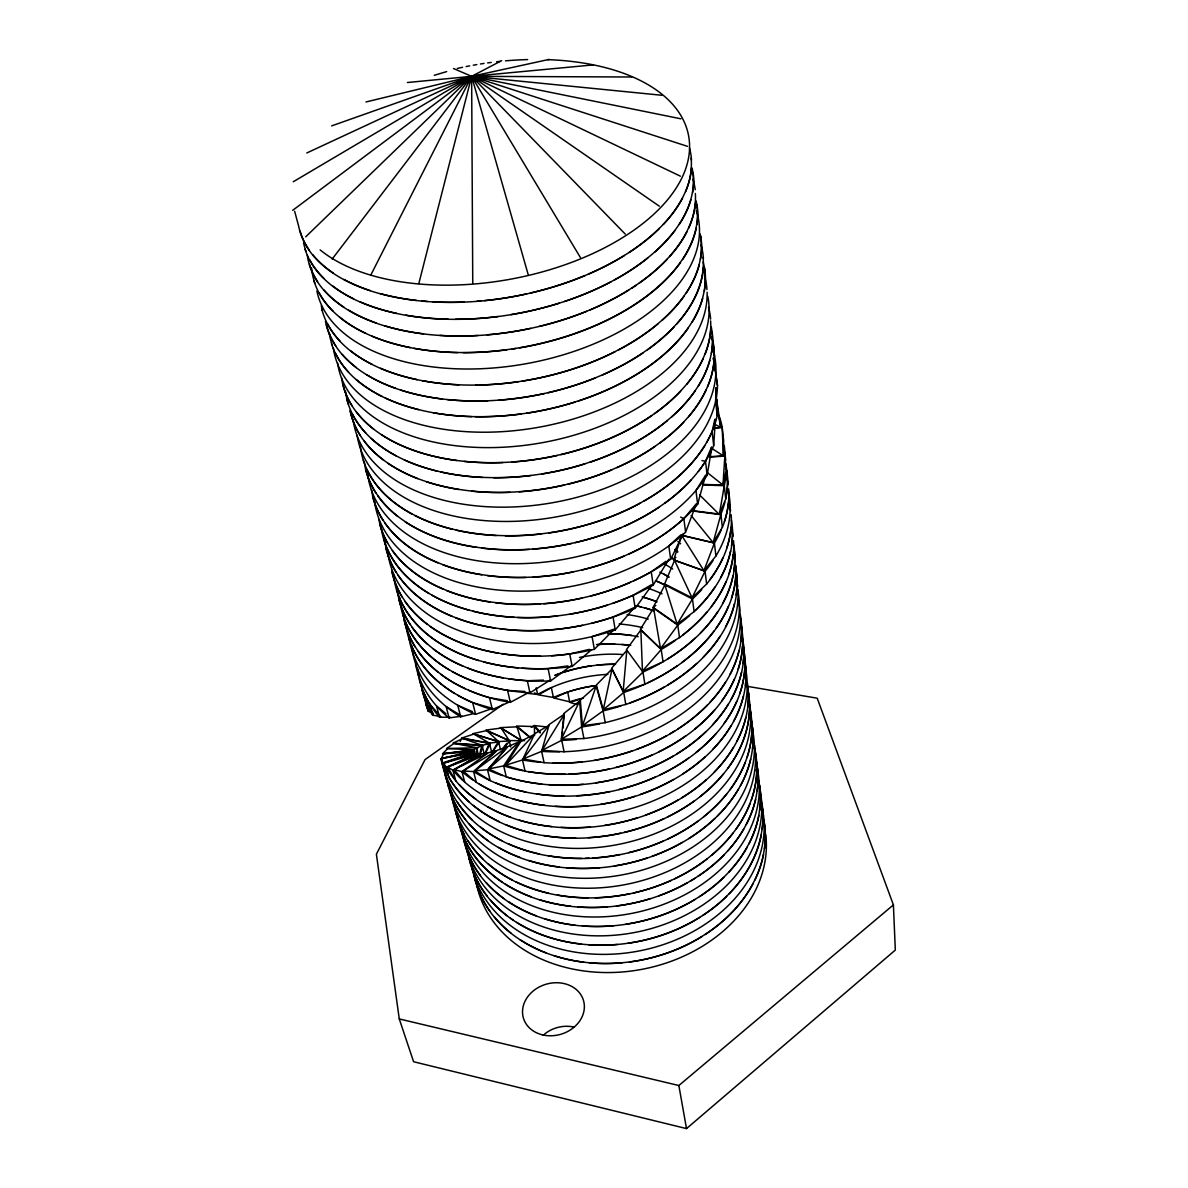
<?xml version="1.0" encoding="UTF-8"?>
<svg xmlns="http://www.w3.org/2000/svg" width="1188" height="1188" viewBox="0 0 1188 1188"><rect width="100%" height="100%" fill="white"/><g stroke="black" fill="none" stroke-linecap="round" stroke-linejoin="round"><path stroke-width="1.5" d="M442.174 763.008L442.292 758.226L472.735 751.38L472.438 753.044L442.174 763.008A157.588 116.35 -10.8 0 0 447.104 774.071M364.389 462.548A180.294 114.493 -10.5 0 0 525.423 549.48A180.294 114.493 -10.5 0 0 713.691 445.634L715.399 419.364M562.934 728.11L564.315 714.137L542.084 750.311L564.092 751.796L561.731 740.317L562.592 731.6M476.507 754.751L477.546 747.757L446.525 748.499L454.098 743.48L482.907 745.633L480.19 754.246M367.538 472.646A179.225 114.701 -10.5 0 0 513.647 563.691A179.225 114.701 -10.5 0 0 707.142 475.23L711.864 447.327M726.195 464.137A176.106 115.266 -10.6 0 1 726.284 469.512L722.987 485.031L702.732 484.392M625.779 704.454L623.73 692.5L612.043 668.948L603.281 709.771L625.779 704.454A167.33 116.261 -10.6 0 0 735.313 565.666M706.682 442.426A181.378 114.286 -10.5 0 0 712.102 431.556L714.834 419.349M418.829 283.546L471.636 76.344L501.618 60.662M697.638 504.261L705.642 475.051L695.945 490.51L697.638 504.261A178.185 114.909 -10.5 0 1 507.38 577.175A178.185 114.909 -10.5 0 1 371.473 489.605M673.685 559.89L681.674 535.387L714.404 543.065L715.919 556.014L703.92 570.686L673.685 559.89L675.838 557.321M596.153 685.951L582.447 725.749L605.241 722.69L603.088 710.884L596.153 685.951L580.308 700.178L582.447 725.749L603.088 710.884A167.33 116.246 -10.7 0 0 620.908 705.984M725.734 464.701A175.096 115.414 -10.6 0 1 725.749 498.945L719.349 514.478L692.515 510.959M706.637 584.021L705.063 571.235L674.561 560.35L664.612 583.961L692.055 597.802L706.637 584.021A172.112 115.83 -10.6 0 0 731.155 514.731M711.493 447.163L705.509 461.315A180.309 114.508 -10.5 0 1 698.381 471.443M583.917 738.55L581.645 726.922L579.64 701.083L561.3 739.278L583.917 738.55A165.474 116.35 -10.7 0 0 737.674 590.005M485.328 753.563L490.199 743.569L462.889 738.491L453.044 743.079L482.061 745.292L490.199 743.569M378.883 519.512A176.106 115.266 -10.6 0 0 492.56 602.227A176.106 115.266 -10.6 0 0 670.685 559.296L683.293 533.531M705.063 571.235L692.055 597.802L674.561 560.35M370.775 275.126L471.636 76.344L549.153 59.4M749.806 704.677A156.771 116.335 -10.8 0 1 623.878 843.272A156.771 116.335 -10.8 0 1 444.951 773.314L441.119 758.85L443.763 753.727L474.146 749.866L474.264 755.093M653.133 607.41L664.879 584.942L692.47 599.019L694.119 611.657L677.145 624.175L653.133 607.41L655.85 605.435M728.675 488.862A174.087 115.563 -10.6 0 1 722.363 527.383L713.142 542.634L680.709 535.031M384.036 539.872A175.096 115.414 -10.6 0 0 653.207 585.06L668.933 559.103M679.506 637.6L677.769 625.14L653.578 608.167L640.362 629.284L660.528 648.633L679.506 637.6A170.166 116.023 -10.6 0 0 733.724 547.995M519.572 741.639L503.682 765.889L488.654 768.948L508.033 746.48L519.572 741.639L488.654 768.948L506.311 776.922A161.88 116.439 -10.7 0 0 674.888 755.226A161.88 116.439 -10.7 0 0 742.188 635.951M473.849 734.065L489.456 743.139L491.847 752.984L499.287 741.906L473.849 734.065L461.939 737.986L489.456 743.139L499.287 741.906M384.63 540.05A174.087 115.563 -10.6 0 0 635.194 608.33L651.737 585.417M640.852 629.967L642.456 671.116L663.038 661.805L661.211 649.509L640.852 629.967L626.462 649.569L642.96 672.081L644.891 684.199L623.136 691.579L611.612 668.235L626.819 650.311L623.136 691.579L642.96 672.081A169.216 116.112 -10.6 0 0 661.241 662.741M332.209 259.029L471.636 76.344L593.421 64.895M739.812 612.622A163.662 116.409 -10.7 0 1 544.089 762.681L523.136 758.954L548.841 725.304L534.63 733.768L522.497 759.949L525.051 771.131A162.771 116.424 -10.7 0 0 740.718 623.032A162.756 116.409 -10.7 0 1 742.396 635.298M387.63 550.92A173.092 115.696 -10.6 0 0 615.236 629.922L634.318 607.499L613.053 617.062A174.101 115.578 -10.6 0 1 591.743 623.255M507.083 747.044L487.496 769.705L474.636 770.819L497.223 750.311L507.083 747.044L474.636 770.819L490.184 780.605A161.004 116.439 -10.7 0 0 667.597 771.175A161.004 116.439 -10.7 0 0 743.168 646.287M642.456 671.116L661.211 649.509A170.166 116.023 -10.6 0 0 675.527 640.347M503.118 748.722L509.875 740.97L486.649 730.59L472.898 733.649L498.544 741.55L509.875 740.97M612.043 668.948L596.346 685.075L603.281 709.771L623.73 692.5A168.265 116.186 -10.6 0 0 644.148 684.451M594.371 649.301L614.523 629.001L592.07 636.62L594.371 649.301A172.112 115.83 -10.6 0 1 391.847 570.463M305.732 236.798L471.636 76.344L631.778 76.997M680.264 535.417L668.829 545.901L670.685 559.296M745.203 666.899A159.281 116.394 -10.7 0 1 652.435 801.187A159.281 116.394 -10.7 0 1 464.731 782.15L454.024 769.586L487.451 753.251L481.392 753.92L454.024 769.586L461.969 771.636L488.357 752.761L496.376 750.89L473.596 771.576L463.112 770.982L476.329 782.343A160.142 116.424 -10.7 0 0 657.038 787.956A160.142 116.424 -10.7 0 0 745.114 661.657M396.762 590.094A171.131 115.934 -10.6 0 0 572.141 666.453L591.55 649.717M441.119 758.85L471.814 751.856L474.146 749.866M503.252 704.246L425.066 759.592L376.388 854.202L399.272 1018.933L413.587 1061.73L686.516 1128.6L895.321 950.073L893.406 904.9L817.196 698.202L746.034 686.115M399.272 1018.933L678.853 1085.52L893.406 904.9M579.64 701.083L564.018 713.335L561.3 739.278L581.645 726.922A166.394 116.305 -10.7 0 0 599.821 723.819M292.679 210.35L471.636 76.344L661.716 95.263M397.876 594.193A170.166 116.023 -10.6 0 0 550.623 680.932L571.547 665.429M633.828 580.769A176.121 115.281 -10.6 0 0 651.247 571.844L665.993 561.226M564.315 714.137L549.227 724.502L541.624 751.351L544.089 762.681M402.821 614.122A169.216 116.112 -10.6 0 0 529.967 692.886L550.549 679.833M463.112 770.982L496.376 750.89M293.273 181.749L471.636 76.344L680.917 118.815M612.756 603.341A175.111 115.429 -10.6 0 0 633.13 595.292L651.262 584.852M480.546 754.454L452.955 770.299L447.594 767.077L476.522 754.142L480.546 754.454L447.594 767.077L455.746 780.828A158.435 116.394 -10.7 0 0 641.119 816.75A158.435 116.394 -10.7 0 0 747.371 682.966M549.747 688.491L538.446 694.861L553.4 697.49A122.141 92.783 -10.8 0 1 596.45 685.521M403.341 614.612A168.265 116.186 -10.6 0 0 510.32 702.375L530.1 691.772M542.084 750.311L561.731 740.317M473.18 749.866L447.713 748.574L442.53 753.771L473.18 749.866L477.546 747.757M306.771 152.985L471.636 76.344L687.54 146.362M449.034 777.724L443.599 763.171L473.567 753.207L475.452 754.306L446.257 767.314L449.034 777.724A157.603 116.365 -10.8 0 0 628.556 831.422A157.603 116.365 -10.8 0 0 749.301 700.029M408.865 637.956A167.33 116.261 -10.6 0 0 492.337 709.563L510.929 701.321M523.136 758.954L541.624 751.351A164.553 116.379 -10.7 0 0 559.414 751.841M331.66 125.883L471.636 76.344L680.412 176.18M492.589 708.404L475.586 714.33L472.705 702.657A167.33 116.246 -10.7 0 1 457.826 695.322M581.229 698.767L570.062 702.435L576.551 704.454M482.907 745.633L476.596 747.668L454.098 743.48M434.244 75.304L446.673 71.607M475.452 754.306L443.599 763.171L446.257 767.314A158.435 116.379 -10.7 0 0 454.44 779.105M411.731 645.797A165.474 116.35 -10.7 0 0 460.677 716.81L474.042 713.483M365.978 101.975L471.636 76.344L659.34 206.207M551.529 655.776A172.112 115.83 -10.6 0 0 569.72 653.949L589.367 649.361M442.292 758.226L472.438 753.044M715.102 428.185L722.17 427.145L723.641 440.674L723.403 455.895L709.281 456.727M713.75 428.452L720.76 427.442L716.542 399.138L717.849 411.093M415.533 664.107A164.553 116.379 -10.7 0 0 448.975 717.938L462.028 716.141M522.111 668.22A171.131 115.934 -10.6 0 0 548.084 668.606L567.938 665.919M501.158 728.081L485.803 730.085L509.221 740.54L521.874 740.777L501.158 728.081L509.221 740.54L510.706 746.985M407.41 82.521L471.636 76.344L625.259 234.095M443.763 753.727L471.814 751.856M710.587 456.949L724.843 456.133L726.284 469.512M529.417 737.035L516.958 726.818L500.252 727.635L521.161 740.391L524.606 740.688M508.687 678.823A170.166 116.023 -10.6 0 0 527.338 680.739L543.406 680.115M419.527 679.744A163.662 116.409 -10.7 0 0 439.575 717.285L450.104 717.136M540.154 732.951L534.407 726.566L516.542 726.017L530.457 737.466M703.118 484.956L724.279 485.699L725.749 498.945M487.496 685.936A169.216 116.112 -10.6 0 0 507.588 690.391L524.903 691.461M525.378 693.109L537.629 694.475L536.204 687.822M531.318 727.353A149.703 115.86 -10.8 0 1 534.422 725.556L546.346 726.893M693.792 510.81L720.893 514.285L722.363 527.383M421.428 686.352A162.771 116.424 -10.7 0 0 432.684 715.191L440.674 716.498L429.714 704.068A163.662 116.394 -10.7 0 1 423.73 692.559M468.562 690.273A168.265 116.186 -10.6 0 0 489.53 697.727L507.365 700.727M701.945 460.543L705.509 461.315L707.142 475.23M569.631 701.826L553.935 698.039L567.686 691.995L569.631 701.826A121.518 92.738 -10.8 0 1 583.397 697.995M472.705 702.657L490.926 707.929M525.051 771.131L505.509 765.265L521.042 741.164L534.11 734.54L505.509 765.265L522.497 759.949A163.662 116.394 -10.7 0 0 540.302 762.31M462.889 738.491L482.061 745.292L484.11 753.578M453.489 68.518L471.636 76.344L580.397 257.529M472.453 711.642L457.751 705.286L460.677 716.81M680.65 517.107L683.843 518.621L685.595 532.194L696.376 503.742L683.843 518.621A178.185 114.924 -10.5 0 1 629.12 553.92M425.497 702.613A161.88 116.439 -10.7 0 0 428.229 711.226L433.427 713.78L425.274 700.237A162.756 116.409 -10.7 0 1 421.695 688.104M534.392 692.856L537.629 694.475M714.315 424.057L720.76 427.442L718.042 412.8M460.439 715.191L446.153 706.622L449.109 718.012M711.211 448.024L723.403 455.895L722.17 427.145A178.185 114.924 -10.5 0 0 719.468 416.914M707.499 472.735L722.987 485.031L724.843 456.133A177.146 115.102 -10.5 0 0 724.264 445.411M446.049 713.81L436.605 706.043L439.575 717.285M486.649 730.59L498.544 741.55L500.475 749.673M699.554 494.906L719.349 514.478L724.279 485.699A176.121 115.281 -10.6 0 0 726.061 472.854M534.422 725.556L540.169 732.016M691.178 515.577L713.142 542.634L720.893 514.285A175.111 115.429 -10.6 0 0 724.903 502.064M423.24 690.822A161.88 116.424 -10.7 0 0 424.012 696.123L426.938 706.994L428.586 709.31M681.674 535.387L703.92 570.686L714.404 543.065A174.101 115.578 -10.6 0 0 721.175 529.967M711.033 336.947L712.993 341.565A184.675 113.528 -10.5 0 1 714.137 350.237M424.012 696.123L428.215 707.291M664.879 584.942L677.145 624.175L692.47 599.019A172.112 115.83 -10.6 0 0 701.737 589.59M516.958 726.818L521.161 740.391M528.14 274.443L471.636 76.344L472.75 283.368M294.654 211.286L298.693 226.314A199.272 109.073 -10.5 0 0 510.439 297.119A199.272 109.073 -10.5 0 0 691.134 158.093M425.274 700.237L428.229 711.226M429.714 704.068L432.684 715.191M455.746 780.828L452.955 770.299A159.281 116.394 -10.7 0 0 462.845 780.486M713.171 350.772L714.567 356.103L712.993 341.565M464.746 782.283L461.969 771.636A160.128 116.409 -10.7 0 0 473.24 780.219M476.329 782.343L473.596 771.576A161.004 116.424 -10.7 0 0 489.278 780.085M473.596 751.559L474.443 754.929M477.012 749.331L478.274 754.35M490.184 780.605L487.496 769.705A161.88 116.424 -10.7 0 0 502.465 775.586M506.311 776.922L503.682 765.889A162.756 116.409 -10.7 0 0 522.913 770.641M489.53 697.727L492.337 709.563M507.588 690.391L510.32 702.375M527.338 680.739L529.967 692.886M548.084 668.606L550.623 680.932M551.351 687.585L553.4 697.49M713.394 358.078L717.493 385.551A182.447 114.033 -10.5 0 1 544.356 518.785A182.447 114.033 -10.5 0 1 357.098 435.239M569.72 653.949L572.141 666.453M678.853 1085.52L686.516 1128.6M443.183 763.245L444.951 773.314M653.578 608.167L660.528 648.633L677.769 625.14A171.131 115.934 -10.6 0 0 689.604 615.636M613.053 617.062L615.236 629.922M633.13 595.292L635.194 608.33M713.349 358.271L715.28 370.998M715.844 374.636L717.493 385.551M651.247 571.844L653.207 585.06M712.102 431.556L713.691 445.634M717.21 415.562L715.651 401.321L715.919 387.689L717.21 415.562A181.363 114.271 -10.5 0 1 543.911 533.501A181.363 114.271 -10.5 0 1 363.35 460.187M534.407 726.566L534.541 735.521M544.713 1033.946A30.517 25.913 -16.7 0 1 574.146 1027.115M547.653 59.652A200.594 108.583 -10.5 0 1 647.282 219.929A200.594 108.583 -10.5 0 1 320.136 249.881M457.321 68.444A200.594 108.583 -10.5 0 1 462.578 67.285M466.112 66.558A200.594 108.583 -10.5 0 1 469.676 65.875M473.255 65.206A200.594 108.583 -10.5 0 1 476.834 64.583M480.427 63.989A200.594 108.583 -10.5 0 1 484.036 63.424M487.629 62.905A200.594 108.583 -10.5 0 1 491.223 62.429M496.599 61.761A200.594 108.583 -10.5 0 1 500.178 61.375M505.494 60.855A200.594 108.583 -10.5 0 1 527.65 59.578M751.648 720.849A155.955 116.29 -10.8 0 1 612.206 856.028A155.955 116.29 -10.8 0 1 443.866 769.052M750.118 710.127A155.955 116.29 -10.8 0 1 751.291 717.255M597.416 644.624A124.695 92.931 -10.8 0 1 629.878 645.336M443.644 769.453A156.771 116.335 -10.8 0 1 441.06 758.984M608.286 633.753A125.334 92.961 -10.8 0 1 631.689 635.446M627.086 614.552A126.685 93.006 -10.7 0 1 648.217 619.096M635.966 605.687A127.354 93.02 -10.7 0 1 641.104 606.875M644.564 607.796A127.354 93.02 -10.7 0 1 653.326 610.558M731.407 519.988A171.131 115.934 -10.6 0 1 694.119 611.657M728.496 500.445A172.112 115.83 -10.6 0 1 730.561 510.885M730.962 527.205A172.112 115.83 -10.6 0 1 726.67 548.173M722.75 558.152A172.112 115.83 -10.6 0 1 709.875 579.699M540.57 656.236A172.112 115.83 -10.6 0 1 501.945 653.786M498.262 653.192A172.112 115.83 -10.6 0 1 430.368 626.64M427.413 624.472A172.112 115.83 -10.6 0 1 405.078 601.588M402.108 597.074A172.112 115.83 -10.6 0 1 392.085 572.571M733.56 540.778A170.166 116.023 -10.6 0 1 733.753 546.183M732.209 528.289A171.131 115.934 -10.6 0 1 731.481 545.886M730.531 551.143A171.131 115.934 -10.6 0 1 720.537 577.814M714.953 587.095A171.131 115.934 -10.6 0 1 695.069 610.617M518.458 667.938A171.131 115.934 -10.6 0 1 483.917 662.013M478.556 660.513A171.131 115.934 -10.6 0 1 399.94 599.301M398.544 595.901A171.131 115.934 -10.6 0 1 393.629 575.007M607.87 633.857A125.349 92.961 -10.8 0 1 638.208 636.694M747.311 687.065A157.588 116.35 -10.8 0 1 749.554 704.84M749.509 710.35A157.588 116.35 -10.8 0 1 728.021 768.012M723.507 773.834A157.588 116.35 -10.8 0 1 700.029 796.628M694.178 801.024A157.588 116.35 -10.8 0 1 667.433 816.973M664.092 818.562A157.588 116.35 -10.8 0 1 624.22 832.343M620.656 833.159A157.588 116.35 -10.8 0 1 588.402 837.644M575.764 838.045A157.588 116.35 -10.8 0 1 543.688 835.446M534.852 833.753A157.588 116.35 -10.8 0 1 505.88 824.68M499.227 821.68A157.588 116.35 -10.8 0 1 473.329 805.419M469.141 801.855A157.588 116.35 -10.8 0 1 449.732 778.689M619.2 623.982A126.002 92.991 -10.8 0 1 642.678 627.665M635.684 605.746A127.354 93.02 -10.7 0 1 653.578 610.751M745.619 666.023A160.128 116.409 -10.7 0 1 745.366 685.535M743.421 696.049A160.128 116.409 -10.7 0 1 733.575 721.264M730.798 726.091A160.128 116.409 -10.7 0 1 712.77 749.376M704.751 757.127A160.128 116.409 -10.7 0 1 682.937 773.774M673.537 779.447A160.128 116.409 -10.7 0 1 640.213 794.49M634.971 796.257A160.128 116.409 -10.7 0 1 600.935 804.231M588.045 805.791A160.128 116.409 -10.7 0 1 555.375 806.281M544.668 805.301A160.128 116.409 -10.7 0 1 512.785 798.707M507.573 797.014A160.128 116.409 -10.7 0 1 479.432 784.154M642.188 596.881A128.037 93.02 -10.7 0 1 655.345 601.158M418.725 676.21A163.662 116.409 -10.7 0 1 418.087 672.66M664.567 564.107A130.843 93.006 -10.7 0 1 672.675 568.993M738.149 599.346A164.553 116.379 -10.7 0 1 740.094 611.701M740.273 614.463A164.553 116.379 -10.7 0 1 563.958 751.722M671.22 557.618A131.571 92.991 -10.7 0 1 675.72 560.766M659.83 572.2A130.145 93.035 -10.7 0 1 669.215 577.16M740.748 618.725A163.662 116.394 -10.7 0 1 740.659 641.758M739.01 650.549A163.662 116.394 -10.7 0 1 730.056 674.22M725.408 682.313A163.662 116.394 -10.7 0 1 709.86 702.42M707.424 704.974A163.662 116.394 -10.7 0 1 677.903 728.912M674.769 730.887A163.662 116.394 -10.7 0 1 669.973 733.768M666.706 735.624A163.662 116.394 -10.7 0 1 636.842 749.227M631.749 751.024A163.662 116.394 -10.7 0 1 594.936 760.172M582.283 761.864A163.662 116.394 -10.7 0 1 553.177 763.023M422.364 689.144A163.662 116.394 -10.7 0 1 417.404 668.176M733.768 545.084A169.216 116.112 -10.6 0 1 663.038 661.805M731.749 529.269A170.166 116.023 -10.6 0 1 732.937 536.278M733.144 554.469A170.166 116.023 -10.6 0 1 729.046 573.611M725.883 581.927A170.166 116.023 -10.6 0 1 711.33 606.533M706.771 612.206A170.166 116.023 -10.6 0 1 682.981 634.852M503.207 677.932A170.166 116.023 -10.6 0 1 467.894 668.205M462.785 666.112A170.166 116.023 -10.6 0 1 433.189 648.945M427.665 644.416A170.166 116.023 -10.6 0 1 412.132 627.457M410.083 624.472A170.166 116.023 -10.6 0 1 398.648 598.633M735.58 574.725A166.394 116.305 -10.7 0 1 737.733 587.021M737.911 589.293A166.394 116.305 -10.7 0 1 605.078 722.646M475.423 714.3A166.394 116.305 -10.7 0 1 409.088 637.897M677.917 541.461A133.041 92.931 -10.7 0 1 680.605 543.807M736.248 572.022A167.33 116.246 -10.7 0 1 736.129 595.039M734.407 603.831A167.33 116.246 -10.7 0 1 725.512 626.967M720.062 636.233A167.33 116.246 -10.7 0 1 703.237 657.142M696.717 663.453A167.33 116.246 -10.7 0 1 667.626 685.031M664.478 686.872A167.33 116.246 -10.7 0 1 629.64 703.014M454.707 693.51A167.33 116.246 -10.7 0 1 412.028 647.118M409.415 640.273A167.33 116.246 -10.7 0 1 405.702 622.764M655.494 580.724A129.433 93.035 -10.7 0 1 665.191 585.224M742.455 646.272A162.756 116.409 -10.7 0 1 738.134 669.096M734.362 679.031A162.756 116.409 -10.7 0 1 721.725 700.92M714.745 709.726A162.756 116.409 -10.7 0 1 694.713 729.076M685.758 735.847A162.756 116.409 -10.7 0 1 658.805 751.796M652.182 754.9A162.756 116.409 -10.7 0 1 616.082 767.359M609.028 769.022A162.756 116.409 -10.7 0 1 569.022 774.056M565.28 774.16A162.756 116.409 -10.7 0 1 528.393 771.606M663.602 574.027A130.131 93.02 -10.7 0 1 668.488 576.715M752.108 724.814A155.138 116.261 -10.8 0 1 622.527 864.582A155.138 116.261 -10.8 0 1 448.01 785.194M447.178 781.674A155.138 116.261 -10.8 0 1 446.495 778.14M475.898 754.618A124.042 92.902 -10.8 0 1 476.165 751.128M579.462 657.454A124.042 92.902 -10.8 0 1 622.824 654.529M750.014 709.191A155.94 116.29 -10.8 0 1 751.989 727.011M751.93 730.679A155.94 116.29 -10.8 0 1 747.029 757.528M745.128 762.755A155.94 116.29 -10.8 0 1 729.981 789.738M726.625 794.074A155.94 116.29 -10.8 0 1 703.548 816.869M697.787 821.264A155.94 116.29 -10.8 0 1 668.131 838.802M663.112 841.089A155.94 116.29 -10.8 0 1 628.779 852.613M619.958 854.543A155.94 116.29 -10.8 0 1 592.827 858.003M589.085 858.196A155.94 116.29 -10.8 0 1 585.357 858.315M581.645 858.375A155.94 116.29 -10.8 0 1 548.44 855.731M539.307 853.949A155.94 116.29 -10.8 0 1 508.241 843.703M501.752 840.599A155.94 116.29 -10.8 0 1 480.62 827.145M472.364 819.987A155.94 116.29 -10.8 0 1 457.514 802.36M452.153 793.183A155.94 116.29 -10.8 0 1 445.292 775.096M473.477 755.048A124.681 92.931 -10.8 0 1 473.225 751.588M596.495 644.594A124.681 92.931 -10.8 0 1 614.745 644.059M621.888 644.416A124.681 92.931 -10.8 0 1 630.769 645.336M761.924 806.4A148.233 115.726 -10.8 0 1 640.213 950.742A148.233 115.726 -10.8 0 1 471.22 864.344M470.923 862.607A148.233 115.726 -10.8 0 1 470.433 859.087M762.161 804.781A148.96 115.785 -10.8 0 1 762.176 829.447M761.345 834.659A148.96 115.785 -10.8 0 1 729.313 893.688M726.7 896.331A148.96 115.785 -10.8 0 1 702.702 915.517M699.687 917.433A148.96 115.785 -10.8 0 1 628.096 943.227M617.418 944.46A148.96 115.785 -10.8 0 1 588.609 944.712M581.333 944.059A148.96 115.785 -10.8 0 1 516.631 922.348M513.498 920.314A148.96 115.785 -10.8 0 1 510.469 918.205M507.514 916.037A148.96 115.785 -10.8 0 1 490.332 899.925M486.887 895.707A148.96 115.785 -10.8 0 1 473.537 872.408M471.131 865.562A148.96 115.785 -10.8 0 1 468.027 851.633M761.374 800.875A148.96 115.785 -10.8 0 1 638.164 941.49A148.96 115.785 -10.8 0 1 469.245 859.087M759.622 787.807A149.703 115.86 -10.8 0 1 633.857 932.639A149.703 115.86 -10.8 0 1 465.369 842.322M757.023 767.79A151.203 115.978 -10.8 0 1 632.64 913.216A151.203 115.978 -10.8 0 1 460.528 826.996M502.524 749.019A121.518 92.738 -10.8 0 1 506.89 743.302M757.513 767.864A151.975 116.038 -10.8 0 1 757.246 790.807M755.642 799.524A151.975 116.038 -10.8 0 1 746.316 824.472M743.688 829.254A151.975 116.038 -10.8 0 1 727.828 850.875M724.19 854.751A151.975 116.038 -10.8 0 1 697.876 876.388M694.817 878.363A151.975 116.038 -10.8 0 1 690.139 881.214M686.946 883.04A151.975 116.038 -10.8 0 1 658.909 895.797M650.267 898.677A151.975 116.038 -10.8 0 1 616.483 905.939M607.395 906.86A151.975 116.038 -10.8 0 1 577.947 906.919M570.537 906.206A151.975 116.038 -10.8 0 1 539.946 899.821M531.259 896.866A151.975 116.038 -10.8 0 1 505.494 884.184M502.494 882.239A151.975 116.038 -10.8 0 1 462.087 833.085M459.34 824.457A151.975 116.038 -10.8 0 1 457.231 813.973M758.82 781.051A150.445 115.919 -10.8 0 1 632.877 923.061A150.445 115.919 -10.8 0 1 463.275 837.599M754.558 745.218A153.534 116.157 -10.8 0 1 619.676 885.58A153.534 116.157 -10.8 0 1 451.589 794.772M460.172 741.49A153.534 116.157 -10.8 0 1 461.805 738.104M485.253 753.251A122.765 92.827 -10.8 0 1 489.456 743.139M537.763 694.371A122.765 92.827 -10.8 0 1 607.9 674.368M752.093 728.066A154.321 116.201 -10.8 0 1 622.69 874.769A154.321 116.201 -10.8 0 1 448.975 785.253M479.521 755.672A123.389 92.857 -10.8 0 1 482.061 745.292M554.826 675.333A123.389 92.857 -10.8 0 1 561.582 672.868M563.275 672.304A123.389 92.857 -10.8 0 1 591.579 665.755M596.94 665.102A123.389 92.857 -10.8 0 1 615.042 664.226M723.878 449.777A176.121 115.281 -10.6 0 1 725.749 460.202M630.516 582.269A176.121 115.281 -10.6 0 1 590.941 595.99M582.075 598.113A176.121 115.281 -10.6 0 1 543.881 603.786M540.139 604.039A176.121 115.281 -10.6 0 1 495.752 602.791M490.273 602.064A176.121 115.281 -10.6 0 1 446.554 590.57M443.258 589.203A176.121 115.281 -10.6 0 1 392.337 550.638M387.511 543.109A176.121 115.281 -10.6 0 1 379.625 523.537M724.086 450A176.106 115.266 -10.6 0 1 724.858 453.489M685.521 532.328A177.146 115.102 -10.5 0 1 496.064 589.797A177.146 115.102 -10.5 0 1 374.369 499.509M624.042 556.147A178.185 114.924 -10.5 0 1 582.09 569.973M573.076 571.977A178.185 114.924 -10.5 0 1 533.16 577.175M525.883 577.472A178.185 114.924 -10.5 0 1 487.362 575.601M481.853 574.814A178.185 114.924 -10.5 0 1 442.872 564.82M437.808 562.83A178.185 114.924 -10.5 0 1 384.971 523.225M382.967 520.24A178.185 114.924 -10.5 0 1 372.572 496.02M728.17 490.406A173.092 115.696 -10.6 0 1 715.919 556.014M712.993 560.647A173.092 115.696 -10.6 0 1 705.212 571.161M726.343 475.764A174.101 115.578 -10.6 0 1 728.051 484.452M728.393 502.554A174.101 115.578 -10.6 0 1 724.353 521.651M582.61 625.319A174.101 115.578 -10.6 0 1 500.133 628.808M494.728 628.036A174.101 115.578 -10.6 0 1 455.746 617.849M452.272 616.468A174.101 115.578 -10.6 0 1 398.114 575.423M396.124 572.423A174.101 115.578 -10.6 0 1 385.877 548.024M691.164 479.982A180.309 114.508 -10.5 0 1 664.849 503.192M658.731 507.454A180.309 114.508 -10.5 0 1 624.621 526.18M621.19 527.68A180.309 114.508 -10.5 0 1 575.126 542.693M571.473 543.525A180.309 114.508 -10.5 0 1 532.952 549.153M529.254 549.42A180.309 114.508 -10.5 0 1 481.868 548.114M476.492 547.386A180.309 114.508 -10.5 0 1 405.257 521.874M397.772 516.483A180.309 114.508 -10.5 0 1 377.843 495.871M375.839 492.901A180.309 114.508 -10.5 0 1 365.488 468.755M704.84 445.545A181.378 114.286 -10.5 0 1 643.658 501.277M640.495 503.044A181.378 114.286 -10.5 0 1 548.678 533.011M541.49 533.947A181.378 114.286 -10.5 0 1 505.36 535.833M496.272 535.55A181.378 114.286 -10.5 0 1 456.326 530.219M452.673 529.358A181.378 114.286 -10.5 0 1 414.924 515.592M411.731 513.929A181.378 114.286 -10.5 0 1 366.825 469.319M364.092 462.622A181.378 114.286 -10.5 0 1 360.32 445.426M726.655 470.448A175.111 115.429 -10.6 0 1 726.655 493.302M607.469 605.108A175.111 115.429 -10.6 0 1 570.062 614.151M557.499 615.933A175.111 115.429 -10.6 0 1 517.686 617.508M514.062 617.329A175.111 115.429 -10.6 0 1 472.883 611.196M469.364 610.276A175.111 115.429 -10.6 0 1 432.165 595.351M428.987 593.51A175.111 115.429 -10.6 0 1 386.828 548.039M385.476 544.653A175.111 115.429 -10.6 0 1 381.214 527.353M714.181 352.613A184.66 113.513 -10.5 0 1 544.431 488.788A184.66 113.513 -10.5 0 1 350.059 410.32M712.176 332.284A185.803 113.246 -10.5 0 1 711.404 353.519M709.83 360.439A185.803 113.246 -10.5 0 1 698.113 386.456M695.054 391.075A185.803 113.246 -10.5 0 1 671.695 416.929M667.433 420.567A185.803 113.246 -10.5 0 1 590.109 462.206M584.867 463.914A185.803 113.246 -10.5 0 1 541.773 474.042M530.709 475.586A185.803 113.246 -10.5 0 1 493.659 477.754M482.491 477.457A185.803 113.246 -10.5 0 1 440.54 471.933M436.976 471.101A185.803 113.246 -10.5 0 1 404.306 459.934M396.109 455.88A185.803 113.246 -10.5 0 1 371.057 438.342M365.934 433.234A185.803 113.246 -10.5 0 1 352.613 414.419M348.455 404.469A185.803 113.246 -10.5 0 1 345.411 390.852M714.627 356.222A183.561 113.796 -10.5 0 1 714.077 386.575A183.561 113.796 -10.5 0 1 528.14 505.984A183.561 113.796 -10.5 0 1 353.133 419.542M711.3 327.101A185.788 113.231 -10.5 0 1 552.836 471.933A185.788 113.231 -10.5 0 1 346.851 399.109M710.751 329.759A186.947 112.949 -10.5 0 1 705.241 353.801M703.148 358.746A186.947 112.949 -10.5 0 1 686.723 384.363M680.709 391.134A186.947 112.949 -10.5 0 1 654.633 413.662M651.648 415.755A186.947 112.949 -10.5 0 1 560.87 454.662M557.335 455.479A186.947 112.949 -10.5 0 1 512.191 462.058M502.955 462.563A186.947 112.949 -10.5 0 1 464.107 461.404M456.667 460.528A186.947 112.949 -10.5 0 1 381.556 434.763M374.012 429.403A186.947 112.949 -10.5 0 1 356.192 411.701M352.108 405.851A186.947 112.949 -10.5 0 1 342.961 384.585M708.523 307.143A186.947 112.949 -10.5 0 1 710.632 319.082M714.196 359.177A184.675 113.528 -10.5 0 1 707.647 386.62M706.177 389.916A184.675 113.528 -10.5 0 1 688.654 416.691M683.798 422.096A184.675 113.528 -10.5 0 1 659.474 443.332M655.063 446.45A184.675 113.528 -10.5 0 1 616.899 467.686M611.835 469.884A184.675 113.528 -10.5 0 1 568.116 484.199M564.523 485.046A184.675 113.528 -10.5 0 1 519.156 491.832M510.038 492.337A184.675 113.528 -10.5 0 1 471.606 491.164M458.82 489.486A184.675 113.528 -10.5 0 1 426.462 481.779M417.671 478.66A184.675 113.528 -10.5 0 1 388.134 463.394M383.62 460.172A184.675 113.528 -10.5 0 1 364.345 441.312M360.246 435.432A184.675 113.528 -10.5 0 1 350.297 411.3M703.118 257.276A191.669 111.598 -10.5 0 1 529.15 396.45A191.669 111.598 -10.5 0 1 325.438 321.235M700.697 235.922A192.887 111.227 -10.5 0 1 700.489 259.355M699.287 264.776A192.887 111.227 -10.5 0 1 686.263 293.05M684.154 296.109A192.887 111.227 -10.5 0 1 661.998 320.418M657.885 323.953A192.887 111.227 -10.5 0 1 618.295 350.074M614.998 351.767A192.887 111.227 -10.5 0 1 522.081 381.155M518.384 381.719A192.887 111.227 -10.5 0 1 475.69 385.09M458.939 384.808A192.887 111.227 -10.5 0 1 422.497 380.709M417.107 379.64A192.887 111.227 -10.5 0 1 380.606 368.31M372.141 364.374A192.887 111.227 -10.5 0 1 350.698 350.876M339.946 341.045A192.887 111.227 -10.5 0 1 327.636 323.879M322.468 310.796A192.887 111.227 -10.5 0 1 321.295 305.791M710.632 320.894A186.932 112.934 -10.5 0 1 537.228 459.132A186.932 112.934 -10.5 0 1 341.55 377.888M707.781 296.391A188.105 112.637 -10.5 0 1 707.187 326.462A188.105 112.637 -10.5 0 1 517.404 446.153A188.105 112.637 -10.5 0 1 337.6 363.008M700.103 233.917A192.887 111.227 -10.5 0 1 535.625 378.69A192.887 111.227 -10.5 0 1 321.933 309.563M696.346 210.87A194.134 110.84 -10.5 0 1 536.011 361.776A194.134 110.84 -10.5 0 1 316.884 290.912M703.162 262.117A190.451 111.954 -10.5 0 1 547.713 409.251A190.451 111.954 -10.5 0 1 331.526 343.688M703.415 267.345A191.669 111.598 -10.5 0 1 676.521 324.294M674.042 326.982A191.669 111.598 -10.5 0 1 647.549 349.807M642.99 352.97A191.669 111.598 -10.5 0 1 602.375 375.007M595.589 377.858A191.669 111.598 -10.5 0 1 548.039 392.768M544.401 393.584A191.669 111.598 -10.5 0 1 498.826 400.193M487.867 400.801A191.669 111.598 -10.5 0 1 447.534 399.599M442.055 398.975A191.669 111.598 -10.5 0 1 400.92 390.124M395.723 388.372A191.669 111.598 -10.5 0 1 366.483 374.591M356.281 367.552A191.669 111.598 -10.5 0 1 342.233 354.38M335.744 345.827A191.669 111.598 -10.5 0 1 326.418 324.873M700.979 244.713A191.669 111.598 -10.5 0 1 703.415 258.538M707.098 292.218A189.263 112.296 -10.5 0 1 529.373 428.794A189.263 112.296 -10.5 0 1 333.323 348.01M704.499 275.646A189.263 112.296 -10.5 0 1 706.964 289.545M704.499 267.523A190.466 111.969 -10.5 0 1 704.35 291.105M702.702 298.366A190.466 111.969 -10.5 0 1 692.322 321.844M688.312 327.992A190.466 111.969 -10.5 0 1 578.318 401.039M574.858 402.138A190.466 111.969 -10.5 0 1 526.73 413.216M521.235 413.988A190.466 111.969 -10.5 0 1 475.363 416.706M471.695 416.617A190.466 111.969 -10.5 0 1 433.234 412.741M418.562 409.608A190.466 111.969 -10.5 0 1 385.372 398.039M382.046 396.436A190.466 111.969 -10.5 0 1 356.296 379.581M348.5 372.052A190.466 111.969 -10.5 0 1 335.447 353.148M332.091 344.936A190.466 111.969 -10.5 0 1 329.284 332.967M643.154 597.237A128.037 93.035 -10.7 0 1 657.083 601.945M742.916 645.351A161.004 116.424 -10.7 0 1 744.861 661.374M744.742 668.725A161.004 116.424 -10.7 0 1 739.886 693.183M736.694 701.455A161.004 116.424 -10.7 0 1 724.16 723.284M716.008 733.486A161.004 116.424 -10.7 0 1 695.99 752.479M688.565 758.078A161.004 116.424 -10.7 0 1 660.276 774.71M655.331 776.997A161.004 116.424 -10.7 0 1 618.918 789.515M609.815 791.564A161.004 116.424 -10.7 0 1 576.789 795.722M563.899 795.975A161.004 116.424 -10.7 0 1 536.575 793.881M525.72 791.965A161.004 116.424 -10.7 0 1 496.094 783.055M648.559 588.461A128.72 93.035 -10.7 0 1 662.058 593.851M426.938 706.994A161.004 116.439 -10.7 0 1 426.388 703.474M743.124 642.248A161.88 116.424 -10.7 0 1 743.035 663.557M741.49 672.334A161.88 116.424 -10.7 0 1 731.08 699.331M728.259 704.172A161.88 116.424 -10.7 0 1 712.533 724.843M706.058 731.452A161.88 116.424 -10.7 0 1 676.7 753.949M673.522 755.85A161.88 116.424 -10.7 0 1 638.327 772.2M629.506 775.155A161.88 116.424 -10.7 0 1 595.737 782.803M583.219 784.288A161.88 116.424 -10.7 0 1 548.96 784.644M541.743 784.021A161.88 116.424 -10.7 0 1 507.736 777.264M657.202 581.378A129.418 93.02 -10.7 0 1 666.824 586.04M735.862 565.369A168.265 116.186 -10.6 0 1 644.891 684.199M733.605 551.143A168.265 116.186 -10.6 0 1 734.407 554.648M734.392 551.366A169.216 116.112 -10.6 0 1 733.828 570.775M732.892 576.046A169.216 116.112 -10.6 0 1 723.047 602.717M717.537 611.983A169.216 116.112 -10.6 0 1 700.489 632.922M695.247 638.001A169.216 116.112 -10.6 0 1 667.552 658.984M482.224 684.392A169.216 116.112 -10.6 0 1 452.212 671.621M449.064 669.809A169.216 116.112 -10.6 0 1 406.044 623.522M403.43 616.676A169.216 116.112 -10.6 0 1 399.569 597.401M576.373 739.426A165.474 116.35 -10.7 0 1 561.879 740.376M674.769 549.539A132.299 92.961 -10.7 0 1 677.62 551.737M733.605 551.871A168.265 116.186 -10.6 0 1 735.209 560.617M735.639 576.997A168.265 116.186 -10.6 0 1 731.496 597.98M728.393 606.296A168.265 116.186 -10.6 0 1 716.186 628.036M714.092 630.902A168.265 116.186 -10.6 0 1 681.823 662.503M677.323 665.74A168.265 116.186 -10.6 0 1 647.445 682.937M465.28 688.788A168.265 116.186 -10.6 0 1 440.629 674.175M437.793 671.963A168.265 116.186 -10.6 0 1 418.25 651.559M415.221 647.074A168.265 116.186 -10.6 0 1 403.95 619.2M555.301 675.215A123.403 92.872 -10.8 0 1 615.562 664.33M752.568 727.383A155.123 116.246 -10.8 0 1 752.568 748.633M750.727 759.117A155.123 116.246 -10.8 0 1 740.406 785.788M738.594 788.981A155.123 116.246 -10.8 0 1 717.448 815.963M714.834 818.502A155.123 116.246 -10.8 0 1 688.788 838.55M682.387 842.381A155.123 116.246 -10.8 0 1 652.123 856.266M646.851 858.092A155.123 116.246 -10.8 0 1 614.359 865.918M599.509 867.7A155.123 116.246 -10.8 0 1 566.542 867.715M559.34 866.973A155.123 116.246 -10.8 0 1 528.809 860.483M520.002 857.469A155.123 116.246 -10.8 0 1 498.559 847.4M487.926 840.569A155.123 116.246 -10.8 0 1 469.126 823.774M465.562 819.557A155.123 116.246 -10.8 0 1 452.509 797.92M448.812 787.614A155.123 116.246 -10.8 0 1 446.183 775.393M672.126 558.182A131.571 92.991 -10.7 0 1 675.096 560.261M674.962 549.747A132.299 92.961 -10.7 0 1 677.784 551.96M747.772 689.307A157.603 116.365 -10.8 0 1 748.692 694.638M747.965 687.525A158.435 116.379 -10.7 0 1 747.727 707.009M745.812 717.522A158.435 116.379 -10.7 0 1 736.946 741.074M733.352 747.519A158.435 116.379 -10.7 0 1 714.285 772.052M706.251 779.714A158.435 116.379 -10.7 0 1 681.496 797.92M678.378 799.791A158.435 116.379 -10.7 0 1 645.559 815.057M636.931 817.953A158.435 116.379 -10.7 0 1 605.019 825.304M590.466 827.011A158.435 116.379 -10.7 0 1 561.048 827.338M551.811 826.566A158.435 116.379 -10.7 0 1 519.572 820.18M510.959 817.359A158.435 116.379 -10.7 0 1 487.986 806.919M475.705 799.049A158.435 116.379 -10.7 0 1 459.325 784.689M763.661 819.275A147.505 115.652 -10.8 0 1 641.401 959.993A147.505 115.652 -10.8 0 1 474.205 876.135M756.429 761.76A151.975 116.053 -10.8 0 1 632.164 903.385A151.975 116.053 -10.8 0 1 458.969 823.715M491.981 752.895A122.141 92.783 -10.8 0 1 497.505 743.124M569.364 691.461A122.141 92.783 -10.8 0 1 593.941 685.803M754.603 748.306A152.747 116.097 -10.8 0 1 756.86 766.037M756.741 773.343A152.747 116.097 -10.8 0 1 751.365 800.014M750.088 803.474A152.747 116.097 -10.8 0 1 736.248 828.853M733.026 833.189A152.747 116.097 -10.8 0 1 711.464 855.375M707.127 858.865A152.747 116.097 -10.8 0 1 674.561 878.838M671.279 880.353A152.747 116.097 -10.8 0 1 633.397 892.975M629.789 893.747A152.747 116.097 -10.8 0 1 595.337 897.757M588.06 897.816A152.747 116.097 -10.8 0 1 557.38 895.01M548.455 893.168A152.747 116.097 -10.8 0 1 515.622 881.645M512.31 879.981A152.747 116.097 -10.8 0 1 488.194 863.795M482.892 858.954A152.747 116.097 -10.8 0 1 468.013 840.762M464.241 834.303A152.747 116.097 -10.8 0 1 456.37 814.032M756.504 761.671A152.747 116.112 -10.8 0 1 619.75 895.618A152.747 116.112 -10.8 0 1 454.9 807.959M755.033 750.95A152.747 116.112 -10.8 0 1 755.924 756.281M759.741 785.595A150.445 115.919 -10.8 0 1 759.726 810.29M758.88 815.517A150.445 115.919 -10.8 0 1 748.945 843.881M747.237 847.074A150.445 115.919 -10.8 0 1 729.016 872.022M723.804 877.338A150.445 115.919 -10.8 0 1 699.554 896.613M694.965 899.494A150.445 115.919 -10.8 0 1 625.928 924.234M613.35 925.749A150.445 115.919 -10.8 0 1 582.402 925.912M575.066 925.2A150.445 115.919 -10.8 0 1 544.772 918.784M536.159 915.814A150.445 115.919 -10.8 0 1 508.434 901.692M503.875 898.514A150.445 115.919 -10.8 0 1 486.293 882.669M480.531 875.645A150.445 115.919 -10.8 0 1 468.191 853.756M465.265 845.158A150.445 115.919 -10.8 0 1 462.681 832.966M756.132 769.958A150.445 115.919 -10.8 0 1 757.172 773.343M765.77 834.748A146.792 115.578 -10.8 0 1 637.674 970.091A146.792 115.578 -10.8 0 1 476.254 882.55M764.3 825.912A146.792 115.578 -10.8 0 1 765.28 831.184M764.537 823.67A147.505 115.652 -10.8 0 1 764.493 848.915M763.572 854.41A147.505 115.652 -10.8 0 1 754.87 880.16M753.266 883.323A147.505 115.652 -10.8 0 1 705.167 934.525M702.019 936.515A147.505 115.652 -10.8 0 1 629.402 961.998M622.037 962.8A147.505 115.652 -10.8 0 1 589.263 962.785M583.872 962.206A147.505 115.652 -10.8 0 1 554.157 955.731M545.708 952.761A147.505 115.652 -10.8 0 1 520.002 939.649M511.092 933.233A147.505 115.652 -10.8 0 1 494.297 916.854M489.916 911.151A147.505 115.652 -10.8 0 1 478.779 890.762M475.853 882.194A147.505 115.652 -10.8 0 1 473.834 873.522M760.973 808.063A147.505 115.652 -10.8 0 1 761.998 811.434M692.159 168.28A197.951 109.548 -10.5 0 1 525.942 311.85A197.951 109.548 -10.5 0 1 305.064 249.317M691.505 167.538A199.257 109.073 -10.5 0 1 685.595 191.699M682.536 198.129A199.257 109.073 -10.5 0 1 663.364 224.428M659.429 228.438A199.257 109.073 -10.5 0 1 629.12 252.509M624.413 255.494A199.257 109.073 -10.5 0 1 588.416 274.131M585.045 275.571A199.257 109.073 -10.5 0 1 530.294 293.065M526.64 293.896A199.257 109.073 -10.5 0 1 484.452 300.623M480.769 300.965A199.257 109.073 -10.5 0 1 477.071 301.277M464.211 302.034A199.257 109.073 -10.5 0 1 432.981 301.811M427.383 301.44A199.257 109.073 -10.5 0 1 421.859 300.965M416.394 300.401A199.257 109.073 -10.5 0 1 380.665 293.703M370.225 290.585A199.257 109.073 -10.5 0 1 343.926 279.432M333.011 272.854A199.257 109.073 -10.5 0 1 312.845 254.796M309.459 250.356A199.257 109.073 -10.5 0 1 300.089 231.066M689.486 147.906A199.257 109.073 -10.5 0 1 691.505 160.217M695.351 193.466A196.659 109.979 -10.5 0 1 512.563 331.749A196.659 109.979 -10.5 0 1 307.306 255.405M693.183 173.121A197.951 109.534 -10.5 0 1 692.589 192.619M690.911 199.747A197.951 109.534 -10.5 0 1 679.254 224.428M674.962 230.517A197.951 109.534 -10.5 0 1 654.855 252.034M647.861 257.93A197.951 109.534 -10.5 0 1 614.389 279.997M611.226 281.704A197.951 109.534 -10.5 0 1 564.434 301.5M559.221 303.178A197.951 109.534 -10.5 0 1 510.885 314.642M498.01 316.513A197.951 109.534 -10.5 0 1 455.539 319.26M448.158 319.186A197.951 109.534 -10.5 0 1 405.806 315.147M396.688 313.365A197.951 109.534 -10.5 0 1 360.113 301.826M353.638 298.827A197.951 109.534 -10.5 0 1 332.298 285.669M324.012 278.467A197.951 109.534 -10.5 0 1 309.771 259.845M305.984 251.351A197.951 109.534 -10.5 0 1 303.549 242.679M696.094 200.921A195.381 110.41 -10.5 0 1 531.779 345.441A195.381 110.41 -10.5 0 1 313.781 280.279M695.515 202.599A196.659 109.979 -10.5 0 1 688.639 228.274M687.08 231.512A196.659 109.979 -10.5 0 1 669.631 256.578M667.151 259.281A196.659 109.979 -10.5 0 1 639.337 283.071M636.382 285.12A196.659 109.979 -10.5 0 1 631.823 288.135M628.704 290.11A196.659 109.979 -10.5 0 1 589.946 309.964M586.575 311.345A196.659 109.979 -10.5 0 1 539.53 326.373M530.531 328.408A196.659 109.979 -10.5 0 1 487.08 334.838M477.992 335.476A196.659 109.979 -10.5 0 1 439.857 335.372M423.522 333.828A196.659 109.979 -10.5 0 1 384.674 325.764M376.24 322.988A196.659 109.979 -10.5 0 1 348.604 310.142M344.015 307.261A196.659 109.979 -10.5 0 1 324.027 290.035M317.597 281.586A196.659 109.979 -10.5 0 1 309.459 264.196M692.931 179.254A196.659 109.979 -10.5 0 1 695.218 189.738M696.97 204.603A195.396 110.425 -10.5 0 1 696.985 224.265M696.346 227.829A195.396 110.425 -10.5 0 1 682.595 259.563M680.486 262.622A195.396 110.425 -10.5 0 1 519.527 347.906M515.904 348.5A195.396 110.425 -10.5 0 1 512.266 349.064M506.831 349.821A195.396 110.425 -10.5 0 1 463.112 352.673M457.632 352.613A195.396 110.425 -10.5 0 1 414.003 348.366M410.365 347.668A195.396 110.425 -10.5 0 1 372.156 336.249M365.577 333.308A195.396 110.425 -10.5 0 1 339.813 317.27M333.041 311.182A195.396 110.425 -10.5 0 1 319.186 292.976M314.894 283.308A195.396 110.425 -10.5 0 1 311.598 267.924M543.079 1035A31.304 26.091 -16.2 0 0 583.857 1001.915A31.304 26.091 -16.2 0 0 533.382 990.837A31.304 26.091 -16.2 0 0 543.079 1035"/></g></svg>
